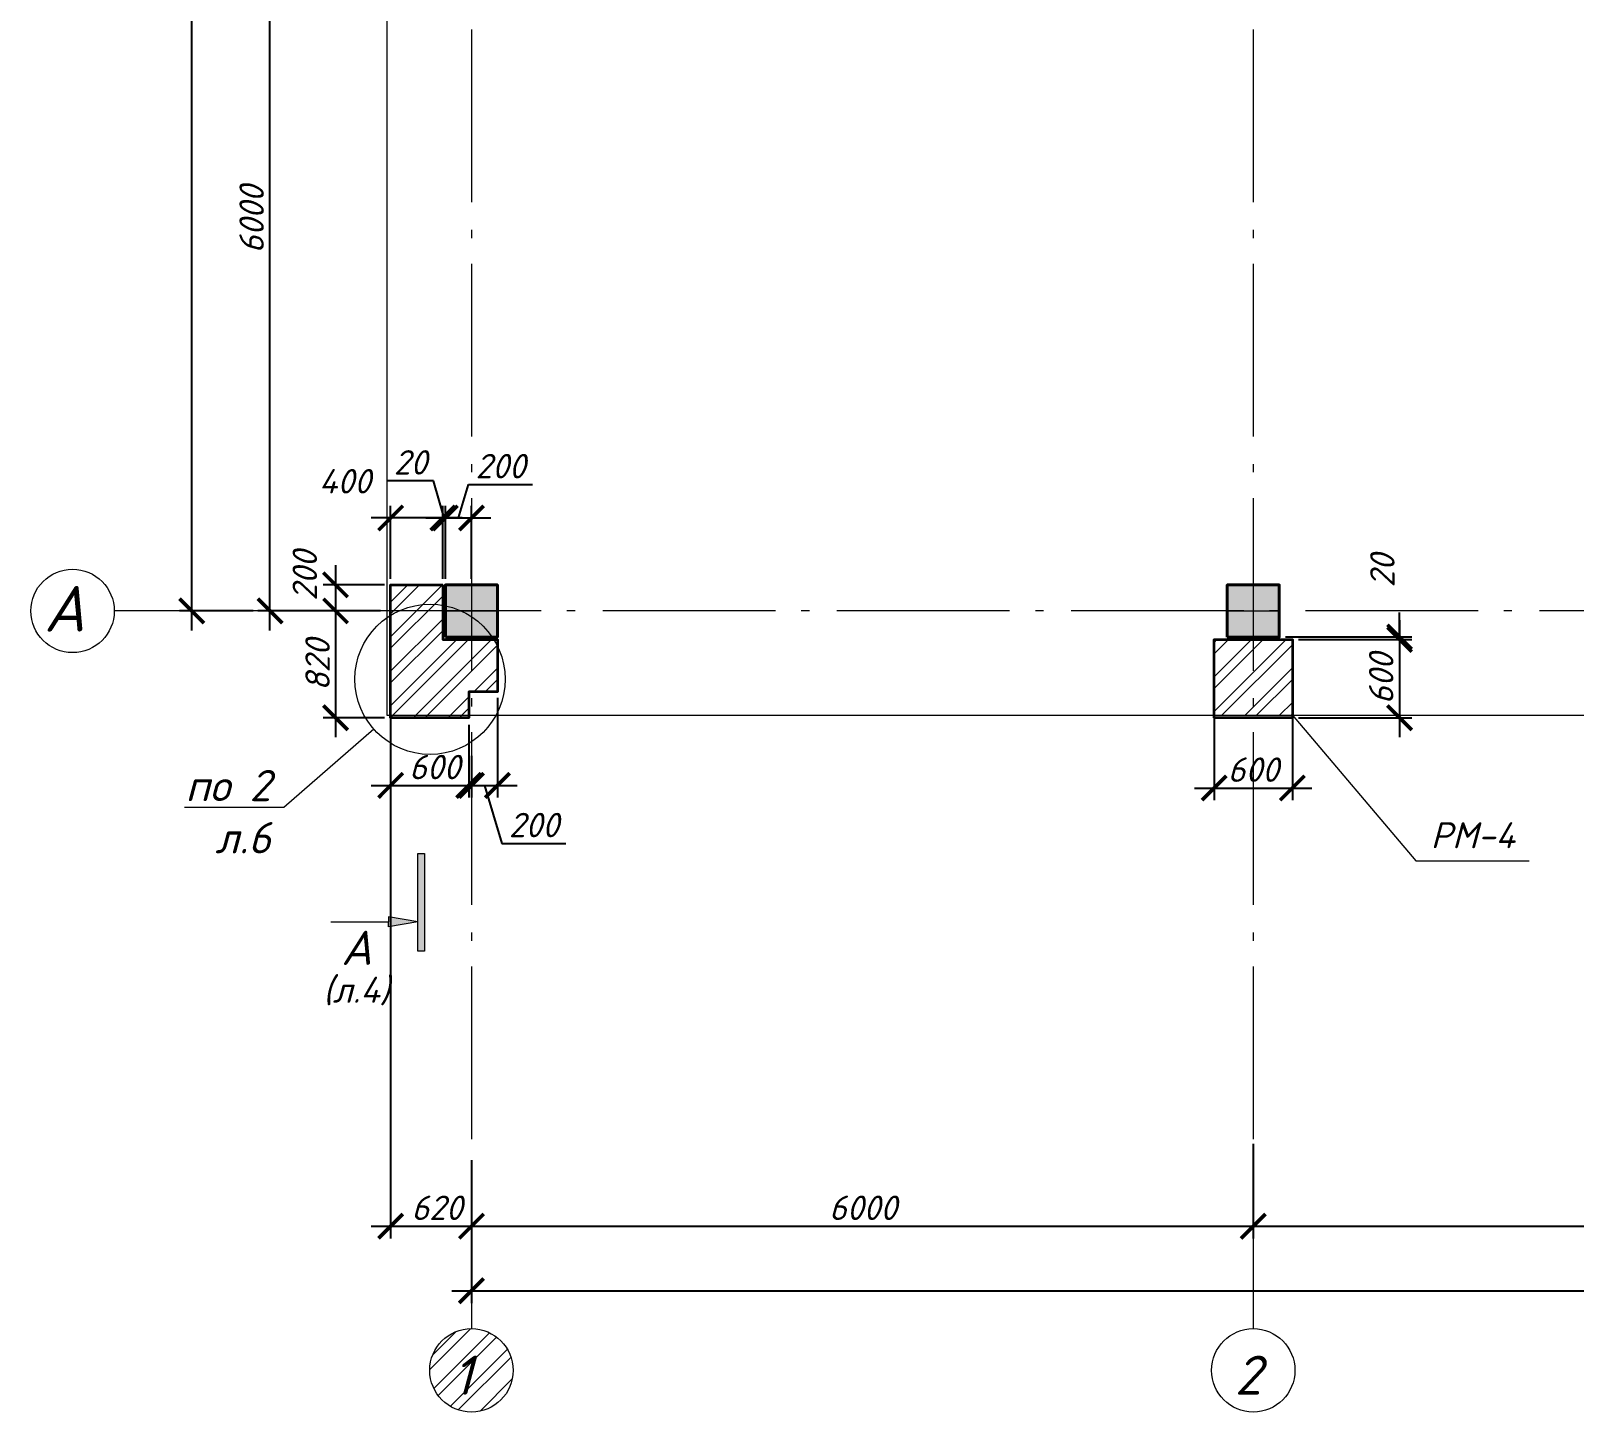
# Model space of a CAD drawing. Header units: millimetres. Extents: x -82276 to 69119, y 30132 to 86759.
# Drawn here: x -48652 to -36808, y 51308 to 61907 of the extents above; entities that cross this region are included whole.
import ezdxf
from ezdxf import colors
from ezdxf.entities.mleader import LeaderData, LeaderLine
from ezdxf.enums import TextEntityAlignment as Align
from ezdxf.math import Vec2, Vec3

# ---------------------------------------------------------------- set-up
doc = ezdxf.new("R2010")
doc.units = ezdxf.units.MM
doc.header["$MEASUREMENT"] = 0
doc.linetypes.add('Double Dashed', pattern=[1797.222233, 1325, -211.666656, 63.333344, -197.222233])
doc.layers.get('0').update_dxf_attribs({"lineweight": 5})
doc.layers.add('#Hatch', color=252, linetype='Continuous', lineweight=5, true_color=0x696969)
for name, color, linetype, lineweight in [('#Выноски', 150, 'Continuous', 15), ('#Оси', 7, 'Continuous', 5), ('#стены наруж', 12, 'Continuous', 35), ('k_ Рамка', 7, 'Continuous', 50), ('колонны_Ном._пера__94', 252, 'Continuous', 5), ('колонны_Ном._пера__99', 7, 'Continuous', 40), ('оси_Ном._пера__96', 7, 'Continuous', 5), ('оси_Ном._пера__97', 7, 'Continuous', 5), ('размеры', 7, 'Continuous', 5), ('текст_Ном._пера__1', 7, 'Continuous', 0), ('чертеж', 7, 'Continuous', 5)]:
    doc.layers.add(name, color=color, linetype=linetype, lineweight=lineweight)
doc.layers.add('колонны', color=7, linetype='Continuous')
doc.layers.add('оси', color=7, linetype='Continuous')
doc.styles.add('GOST 2.304', font='isocpeui.ttf')
doc.styles.get("Standard").update_dxf_attribs({"font": 'isocpeui.ttf'})
doc.styles.add('STEP PR', font='isocpeui.ttf')
doc.styles.add('СГЕНЕРИР_СТИЛЬ_2', font='gost_2_304-81_type.ttf')
doc.dimstyles.new('SPDS', dxfattribs={"dimscale": 50, "dimtxt": 2.5, "dimasz": 2.5, "dimexe": 1.25, "dimexo": 0.625, "dimtad": 1, "dimdec": 0, "dimrnd": 0.001, "dimtxsty": 'STEP PR', "dimblk": 'ARCHTICK', "dimcen": 2.5, "dimdle": 2, "dimclrd": 256, "dimclre": 256, "dimclrt": 7, "dimadec": 0, "dimazin": 2, "dimtfac": 0.75, "dimtdec": 0, "dimtmove": 1, "dimatfit": 3, "dimfxl": 1, "dimtolj": 1, "dimarcsym": 1})

# ---------------------------------------------------------------- blocks, each defined once
blk = doc.blocks.new('Стандартный маркер сетки')
at = {"layer": 'оси_Ном._пера__96', "linetype": 'Double Dashed'}
for p, q in [((900, 0), (0, 0)), ((900, 0), (17157, 0)), ((17157, 0), (18057, 0))]:
    blk.add_line(p, q, dxfattribs=at)
blk.add_point((17157, 0), dxfattribs=at)
blk.add_point((17157, 0), dxfattribs=at)
at = {"layer": 'оси_Ном._пера__97', "linetype": 'Continuous'}
blk.add_circle((18377, 0), 320, dxfattribs=at)
at = {"layer": 'оси_Ном._пера__96', "style": 'СГЕНЕРИР_СТИЛЬ_2'}
blk.add_attdef('AC_MarkerText_1', text='', height=350, rotation=90, dxfattribs=at).set_placement((18727, -87), align=Align.BOTTOM_LEFT)
blk = doc.blocks.new('_ArchTick')
at = {"color": 0, "linetype": 'ByBlock', "const_width": 0.15}
blk.add_lwpolyline([(-0.5, -0.5), (0.5, 0.5)], dxfattribs=at)
blk = doc.blocks.new('*D15')
at = {"layer": 'Defpoints', "color": 0, "transparency": 16777216}
for p in [(-45271, 53288), (22379, 52484), (22379, 52239)]:
    blk.add_point(p, dxfattribs=at)
at = {"layer": 'размеры', "lineweight": -2, "transparency": 16777216}
for p, q in [((-45271, 53241), (-45271, 52145)), ((22379, 52437), (22379, 52145)), ((-45421, 52239), (22529, 52239))]:
    blk.add_line(p, q, dxfattribs=at)
at = {"layer": 'размеры', "lineweight": -2, "transparency": 16777216, "xscale": 187.5, "yscale": 187.5, "zscale": 187.5, "rotation": 180}
blk.add_blockref('_ArchTick', (-45271, 52239), dxfattribs=at)
at = {"layer": 'размеры', "lineweight": -2, "transparency": 16777216, "xscale": 187.5, "yscale": 187.5, "zscale": 187.5}
blk.add_blockref('_ArchTick', (22379, 52239), dxfattribs=at)
at = {"layer": 'размеры', "color": 7, "transparency": 16777216, "insert": (-11925, 52381), "char_height": 187.5, "attachment_point": 5, "style": 'STEP PR'}
blk.add_mtext('\\A1;67650', dxfattribs=at)
blk = doc.blocks.new('*D16')
at = {"layer": 'Defpoints', "color": 0, "transparency": 16777216}
for p in [(-45891, 56836), (-45271, 53083), (-45271, 52735)]:
    blk.add_point(p, dxfattribs=at)
at = {"layer": 'размеры', "lineweight": -2, "transparency": 16777216}
for p, q in [((-45891, 56789), (-45891, 52641)), ((-45271, 53036), (-45271, 52641)), ((-46041, 52735), (-45121, 52735))]:
    blk.add_line(p, q, dxfattribs=at)
at = {"layer": 'размеры', "lineweight": -2, "transparency": 16777216, "xscale": 187.5, "yscale": 187.5, "zscale": 187.5, "rotation": 180}
blk.add_blockref('_ArchTick', (-45891, 52735), dxfattribs=at)
at = {"layer": 'размеры', "lineweight": -2, "transparency": 16777216, "xscale": 187.5, "yscale": 187.5, "zscale": 187.5}
blk.add_blockref('_ArchTick', (-45271, 52735), dxfattribs=at)
at = {"layer": 'размеры', "color": 7, "transparency": 16777216, "insert": (-45536, 52876), "char_height": 187.5, "attachment_point": 5, "style": 'STEP PR'}
blk.add_mtext('\\A1;620', dxfattribs=at)
blk = doc.blocks.new('*D17')
at = {"layer": 'Defpoints', "color": 0, "transparency": 16777216}
for p in [(-39271, 53413), (-45271, 53163), (-39271, 52735)]:
    blk.add_point(p, dxfattribs=at)
at = {"layer": 'размеры', "lineweight": -2, "transparency": 16777216}
for p, q in [((-39271, 53366), (-39271, 52641)), ((-45271, 53116), (-45271, 52641)), ((-45421, 52735), (-39121, 52735))]:
    blk.add_line(p, q, dxfattribs=at)
at = {"layer": 'размеры', "lineweight": -2, "transparency": 16777216, "xscale": 187.5, "yscale": 187.5, "zscale": 187.5, "rotation": 180}
blk.add_blockref('_ArchTick', (-45271, 52735), dxfattribs=at)
at = {"layer": 'размеры', "lineweight": -2, "transparency": 16777216, "xscale": 187.5, "yscale": 187.5, "zscale": 187.5}
blk.add_blockref('_ArchTick', (-39271, 52735), dxfattribs=at)
at = {"layer": 'размеры', "color": 7, "transparency": 16777216, "insert": (-42266, 52876), "char_height": 187.5, "attachment_point": 5, "style": 'STEP PR'}
blk.add_mtext('\\A1;6000', dxfattribs=at)
blk = doc.blocks.new('*D18')
at = {"layer": 'Defpoints', "color": 0, "transparency": 16777216}
for p in [(-39271, 53333), (-33271, 53272), (-33271, 52735)]:
    blk.add_point(p, dxfattribs=at)
at = {"layer": 'размеры', "lineweight": -2, "transparency": 16777216}
for p, q in [((-39271, 53286), (-39271, 52641)), ((-33271, 53225), (-33271, 52641)), ((-39421, 52735), (-33121, 52735))]:
    blk.add_line(p, q, dxfattribs=at)
at = {"layer": 'размеры', "lineweight": -2, "transparency": 16777216, "xscale": 187.5, "yscale": 187.5, "zscale": 187.5, "rotation": 180}
blk.add_blockref('_ArchTick', (-39271, 52735), dxfattribs=at)
at = {"layer": 'размеры', "lineweight": -2, "transparency": 16777216, "xscale": 187.5, "yscale": 187.5, "zscale": 187.5}
blk.add_blockref('_ArchTick', (-33271, 52735), dxfattribs=at)
at = {"layer": 'размеры', "color": 7, "transparency": 16777216, "insert": (-36271, 52876), "char_height": 187.5, "attachment_point": 5, "style": 'STEP PR'}
blk.add_mtext('\\A1;6000', dxfattribs=at)
blk = doc.blocks.new('*D34')
at = {"layer": 'Defpoints', "color": 0, "transparency": 16777216}
for p in [(-45891, 56636), (-45291, 56628), (-45291, 56117)]:
    blk.add_point(p, dxfattribs=at)
at = {"layer": 'размеры', "lineweight": -2, "transparency": 16777216}
for p, q in [((-45891, 56589), (-45891, 56024)), ((-45291, 56581), (-45291, 56024)), ((-46041, 56117), (-45141, 56117))]:
    blk.add_line(p, q, dxfattribs=at)
at = {"layer": 'размеры', "lineweight": -2, "transparency": 16777216, "xscale": 187.5, "yscale": 187.5, "zscale": 187.5, "rotation": 180}
blk.add_blockref('_ArchTick', (-45891, 56117), dxfattribs=at)
at = {"layer": 'размеры', "lineweight": -2, "transparency": 16777216, "xscale": 187.5, "yscale": 187.5, "zscale": 187.5}
blk.add_blockref('_ArchTick', (-45291, 56117), dxfattribs=at)
at = {"layer": 'размеры', "color": 7, "transparency": 16777216, "insert": (-45553, 56258), "char_height": 187.5, "attachment_point": 5, "style": 'STEP PR'}
blk.add_mtext('\\A1;600', dxfattribs=at)
blk = doc.blocks.new('*D35')
at = {"layer": 'Defpoints', "color": 0, "transparency": 16777216}
for p in [(-39571, 56766), (-38971, 56766), (-38971, 56097)]:
    blk.add_point(p, dxfattribs=at)
at = {"layer": 'размеры', "lineweight": -2, "transparency": 16777216}
for p, q in [((-39571, 56719), (-39571, 56004)), ((-38971, 56719), (-38971, 56004)), ((-39721, 56097), (-38821, 56097))]:
    blk.add_line(p, q, dxfattribs=at)
at = {"layer": 'размеры', "lineweight": -2, "transparency": 16777216, "xscale": 187.5, "yscale": 187.5, "zscale": 187.5, "rotation": 180}
blk.add_blockref('_ArchTick', (-39571, 56097), dxfattribs=at)
at = {"layer": 'размеры', "lineweight": -2, "transparency": 16777216, "xscale": 187.5, "yscale": 187.5, "zscale": 187.5}
blk.add_blockref('_ArchTick', (-38971, 56097), dxfattribs=at)
at = {"layer": 'размеры', "color": 7, "transparency": 16777216, "insert": (-39271, 56238), "char_height": 187.5, "attachment_point": 5, "style": 'STEP PR'}
blk.add_mtext('\\A1;600', dxfattribs=at)
blk = doc.blocks.new('*D44')
at = {"layer": 'Defpoints', "color": 0, "transparency": 16777216}
for p in [(-39071, 57256), (-38807, 57236), (-38148, 57256)]:
    blk.add_point(p, dxfattribs=at)
at = {"layer": 'размеры', "lineweight": -2, "transparency": 16777216}
for p, q in [((-38148, 57256), (-38148, 57443)), ((-39024, 57256), (-38054, 57256)), ((-38760, 57236), (-38054, 57236)), ((-38148, 57236), (-38148, 57256)), ((-38148, 57236), (-38148, 57048))]:
    blk.add_line(p, q, dxfattribs=at)
at = {"layer": 'размеры', "lineweight": -2, "transparency": 16777216, "xscale": 187.5, "yscale": 187.5, "zscale": 187.5}
for p, rotation in [((-38148, 57256), 270), ((-38148, 57236), 90)]:
    blk.add_blockref('_ArchTick', p, dxfattribs=dict(at, rotation=rotation))
at = {"layer": 'размеры', "color": 7, "transparency": 16777216, "insert": (-38280, 57764), "char_height": 187.5, "attachment_point": 5, "rotation": 90, "style": 'STEP PR'}
blk.add_mtext('\\A1;20', dxfattribs=at)
blk = doc.blocks.new('*D48')
at = {"layer": 'Defpoints', "color": 0, "transparency": 16777216}
for p in [(-47417, 71856), (-47005, 71856), (-46900, 57456)]:
    blk.add_point(p, dxfattribs=at)
at = {"layer": 'размеры', "lineweight": -2, "transparency": 16777216}
for p, q in [((-47417, 57306), (-47417, 72006)), ((-47052, 71856), (-47511, 71856)), ((-46947, 57456), (-47511, 57456))]:
    blk.add_line(p, q, dxfattribs=at)
at = {"layer": 'размеры', "lineweight": -2, "transparency": 16777216, "xscale": 187.5, "yscale": 187.5, "zscale": 187.5}
for p, rotation in [((-47417, 71856), 90), ((-47417, 57456), 270)]:
    blk.add_blockref('_ArchTick', p, dxfattribs=dict(at, rotation=rotation))
at = {"layer": 'размеры', "color": 7, "transparency": 16777216, "insert": (-47558, 64656), "char_height": 187.5, "attachment_point": 5, "rotation": 90, "style": 'STEP PR'}
blk.add_mtext('\\A1;14400', dxfattribs=at)
blk = doc.blocks.new('*D49')
at = {"layer": 'Defpoints', "color": 0, "transparency": 16777216}
for p in [(-46817, 63456), (-45471, 63456), (-46345, 57456)]:
    blk.add_point(p, dxfattribs=at)
at = {"layer": 'размеры', "lineweight": -2, "transparency": 16777216}
for p, q in [((-46817, 57306), (-46817, 63606)), ((-45518, 63456), (-46911, 63456)), ((-46392, 57456), (-46911, 57456))]:
    blk.add_line(p, q, dxfattribs=at)
at = {"layer": 'размеры', "lineweight": -2, "transparency": 16777216, "xscale": 187.5, "yscale": 187.5, "zscale": 187.5}
for p, rotation in [((-46817, 63456), 90), ((-46817, 57456), 270)]:
    blk.add_blockref('_ArchTick', p, dxfattribs=dict(at, rotation=rotation))
at = {"layer": 'размеры', "color": 7, "transparency": 16777216, "insert": (-46958, 60460), "char_height": 187.5, "attachment_point": 5, "rotation": 90, "style": 'STEP PR'}
blk.add_mtext('\\A1;6000', dxfattribs=at)
blk = doc.blocks.new('Колонна_15_1', base_point=(22379, 71856))
at = {"layer": 'колонны_Ном._пера__94', "linetype": 'Continuous'}
blk.add_hatch(color=256, dxfattribs=at).paths.add_polyline_path([(22179, 71647), (22579, 71647), (22579, 72047), (22179, 72047)])
at = {"layer": 'колонны_Ном._пера__94', "color": 253, "lineweight": 5, "true_color": 0xa3a3a3}
for points in [[(22379, 72047), (22379, 71647)], [(22179, 71847), (22579, 71847)]]:
    blk.add_lwpolyline(points, dxfattribs=at)
at = {"layer": 'колонны_Ном._пера__99', "linetype": 'Continuous', "flags": 128}
blk.add_lwpolyline([(22179, 71647), (22579, 71647), (22579, 72047), (22179, 72047)], close=True, dxfattribs=at)
blk = doc.blocks.new('*D63')
at = {"layer": 'Defpoints', "color": 0, "transparency": 16777216}
for p in [(-45071, 56836), (-45271, 56392), (-45071, 56117)]:
    blk.add_point(p, dxfattribs=at)
at = {"layer": 'размеры', "lineweight": -2, "transparency": 16777216}
for p, q in [((-45071, 56789), (-45071, 56024)), ((-45271, 56345), (-45271, 56024)), ((-45421, 56117), (-44921, 56117)), ((-45171, 56117), (-45038, 55672)), ((-45038, 55672), (-44546, 55672))]:
    blk.add_line(p, q, dxfattribs=at)
at = {"layer": 'размеры', "lineweight": -2, "transparency": 16777216, "xscale": 187.5, "yscale": 187.5, "zscale": 187.5, "rotation": 180}
blk.add_blockref('_ArchTick', (-45271, 56117), dxfattribs=at)
at = {"layer": 'размеры', "lineweight": -2, "transparency": 16777216, "xscale": 187.5, "yscale": 187.5, "zscale": 187.5}
blk.add_blockref('_ArchTick', (-45071, 56117), dxfattribs=at)
at = {"layer": 'размеры', "color": 7, "transparency": 16777216, "insert": (-44792, 55813), "char_height": 187.5, "attachment_point": 5, "style": 'STEP PR'}
blk.add_mtext('\\A1;200', dxfattribs=at)
blk = doc.blocks.new('*D66')
at = {"layer": 'Defpoints', "color": 0, "transparency": 16777216}
for p in [(-38971, 57236), (-38971, 56636), (-38148, 56636)]:
    blk.add_point(p, dxfattribs=at)
at = {"layer": 'размеры', "lineweight": -2, "transparency": 16777216}
for p, q in [((-38148, 57386), (-38148, 56486)), ((-38924, 57236), (-38054, 57236)), ((-38924, 56636), (-38054, 56636))]:
    blk.add_line(p, q, dxfattribs=at)
at = {"layer": 'размеры', "lineweight": -2, "transparency": 16777216, "xscale": 187.5, "yscale": 187.5, "zscale": 187.5}
for p, rotation in [((-38148, 57236), 90), ((-38148, 56636), 270)]:
    blk.add_blockref('_ArchTick', p, dxfattribs=dict(at, rotation=rotation))
at = {"layer": 'размеры', "color": 7, "transparency": 16777216, "insert": (-38289, 56936), "char_height": 187.5, "attachment_point": 5, "rotation": 90, "style": 'STEP PR'}
blk.add_mtext('\\A1;600', dxfattribs=at)
blk = doc.blocks.new('*D88')
at = {"layer": 'Defpoints', "color": 0, "transparency": 16777216}
for p in [(-45891, 57656), (-46314, 57456), (-45921, 57456)]:
    blk.add_point(p, dxfattribs=at)
at = {"layer": 'размеры', "lineweight": -2, "transparency": 16777216}
for p, q in [((-46314, 57806), (-46314, 57306)), ((-45938, 57656), (-46408, 57656)), ((-45968, 57456), (-46408, 57456))]:
    blk.add_line(p, q, dxfattribs=at)
at = {"layer": 'размеры', "lineweight": -2, "transparency": 16777216, "xscale": 187.5, "yscale": 187.5, "zscale": 187.5}
for p, rotation in [((-46314, 57656), 90), ((-46314, 57456), 270)]:
    blk.add_blockref('_ArchTick', p, dxfattribs=dict(at, rotation=rotation))
at = {"layer": 'размеры', "color": 7, "transparency": 16777216, "insert": (-46550, 57726), "char_height": 187.5, "attachment_point": 5, "rotation": 90, "style": 'STEP PR'}
blk.add_mtext('\\A1;200', dxfattribs=at)
blk = doc.blocks.new('*D89')
at = {"layer": 'Defpoints', "color": 0, "transparency": 16777216}
for p in [(-46056, 57456), (-46314, 56636), (-45891, 56636)]:
    blk.add_point(p, dxfattribs=at)
at = {"layer": 'размеры', "lineweight": -2, "transparency": 16777216}
for p, q in [((-46314, 57606), (-46314, 56486)), ((-46103, 57456), (-46408, 57456)), ((-45938, 56636), (-46408, 56636))]:
    blk.add_line(p, q, dxfattribs=at)
at = {"layer": 'размеры', "lineweight": -2, "transparency": 16777216, "xscale": 187.5, "yscale": 187.5, "zscale": 187.5}
for p, rotation in [((-46314, 57456), 90), ((-46314, 56636), 270)]:
    blk.add_blockref('_ArchTick', p, dxfattribs=dict(at, rotation=rotation))
at = {"layer": 'размеры', "color": 7, "transparency": 16777216, "insert": (-46452, 57041), "char_height": 187.5, "attachment_point": 5, "rotation": 90, "style": 'STEP PR'}
blk.add_mtext('\\A1;820', dxfattribs=at)
blk = doc.blocks.new('*D136')
at = {"layer": 'Defpoints', "color": 0, "transparency": 16777216}
for p in [(-45491, 58169), (-45491, 57656), (-45471, 57656)]:
    blk.add_point(p, dxfattribs=at)
at = {"layer": 'размеры', "lineweight": -2, "transparency": 16777216}
for p, q in [((-45561, 58455), (-45917, 58455)), ((-45481, 58169), (-45561, 58455)), ((-45491, 58169), (-45679, 58169)), ((-45491, 57703), (-45491, 58263)), ((-45471, 58169), (-45491, 58169)), ((-45471, 58169), (-45491, 58169)), ((-45471, 57703), (-45471, 58263)), ((-45471, 58169), (-45284, 58169))]:
    blk.add_line(p, q, dxfattribs=at)
at = {"layer": 'размеры', "lineweight": -2, "transparency": 16777216, "xscale": 187.5, "yscale": 187.5, "zscale": 187.5}
blk.add_blockref('_ArchTick', (-45491, 58169), dxfattribs=at)
at = {"layer": 'размеры', "lineweight": -2, "transparency": 16777216, "xscale": 187.5, "yscale": 187.5, "zscale": 187.5, "rotation": 180}
blk.add_blockref('_ArchTick', (-45471, 58169), dxfattribs=at)
at = {"layer": 'размеры', "color": 7, "transparency": 16777216, "insert": (-45739, 58596), "char_height": 187.5, "attachment_point": 5, "style": 'STEP PR'}
blk.add_mtext('\\A1;20', dxfattribs=at)
blk = doc.blocks.new('*D137')
at = {"layer": 'Defpoints', "color": 0, "transparency": 16777216}
for p in [(-45891, 58169), (-45891, 57656), (-45491, 57656)]:
    blk.add_point(p, dxfattribs=at)
at = {"layer": 'размеры', "lineweight": -2, "transparency": 16777216}
for p, q in [((-45341, 58169), (-46041, 58169)), ((-45891, 57703), (-45891, 58263)), ((-45491, 57703), (-45491, 58263))]:
    blk.add_line(p, q, dxfattribs=at)
at = {"layer": 'размеры', "lineweight": -2, "transparency": 16777216, "xscale": 187.5, "yscale": 187.5, "zscale": 187.5, "rotation": 180}
blk.add_blockref('_ArchTick', (-45891, 58169), dxfattribs=at)
at = {"layer": 'размеры', "lineweight": -2, "transparency": 16777216, "xscale": 187.5, "yscale": 187.5, "zscale": 187.5}
blk.add_blockref('_ArchTick', (-45491, 58169), dxfattribs=at)
at = {"layer": 'размеры', "color": 7, "transparency": 16777216, "insert": (-46242, 58451), "char_height": 187.5, "attachment_point": 5, "style": 'STEP PR'}
blk.add_mtext('\\A1;400', dxfattribs=at)
blk = doc.blocks.new('*D138')
at = {"layer": 'Defpoints', "color": 0, "transparency": 16777216}
for p in [(-45271, 58169), (-45471, 57656), (-45271, 57656)]:
    blk.add_point(p, dxfattribs=at)
at = {"layer": 'размеры', "lineweight": -2, "transparency": 16777216}
for p, q in [((-45371, 58169), (-45294, 58427)), ((-45294, 58427), (-44802, 58427)), ((-45621, 58169), (-45121, 58169)), ((-45471, 57703), (-45471, 58263)), ((-45271, 57703), (-45271, 58263))]:
    blk.add_line(p, q, dxfattribs=at)
at = {"layer": 'размеры', "lineweight": -2, "transparency": 16777216, "xscale": 187.5, "yscale": 187.5, "zscale": 187.5, "rotation": 180}
blk.add_blockref('_ArchTick', (-45471, 58169), dxfattribs=at)
at = {"layer": 'размеры', "lineweight": -2, "transparency": 16777216, "xscale": 187.5, "yscale": 187.5, "zscale": 187.5}
blk.add_blockref('_ArchTick', (-45271, 58169), dxfattribs=at)
at = {"layer": 'размеры', "color": 7, "transparency": 16777216, "insert": (-45048, 58567), "char_height": 187.5, "attachment_point": 5, "style": 'STEP PR'}
blk.add_mtext('\\A1;200', dxfattribs=at)
blk = doc.blocks.new('_None')
blk = doc.blocks.new('*U368')
at = {"linetype": 'ByBlock', "ltscale": 100}
h = blk.add_hatch(color=256, dxfattribs=at)
h.dxf.hatch_style = 1
h.paths.add_polyline_path([(-35, -1000), (35, -1000), (35, 0), (-35, 0)])
h = blk.add_hatch(color=256, dxfattribs=at)
h.dxf.hatch_style = 1
h.paths.add_polyline_path([(-335, -750), (-335, -700), (-335, -650), (-35, -700)])
for p, q in [((-35, -1000), (-35, 0)), ((-35, 0), (35, 0)), ((35, 0), (35, -1000)), ((-35, -700), (-335, -650)), ((-335, -650), (-335, -700)), ((-335, -750), (-335, -700)), ((-35, -700), (-335, -750)), ((35, -1000), (-35, -1000))]:
    blk.add_line(p, q, dxfattribs=at)
at = {"linetype": 'ByBlock', "ltscale": 100, "extrusion": (0, -1, 0), "elevation": 700}
blk.add_lwpolyline([(-925, 0), (-335, 0)], dxfattribs=at)
at = {"ltscale": 100, "style": 'STEP PR'}
blk.add_attdef('Nv', text='', height=350, dxfattribs=at).set_placement((-503, -1140), align=Align.RIGHT)

msp = doc.modelspace()

# ---------------------------------------------------------------- hatches: boundary and pattern name
at = {"layer": '#Hatch'}
h = msp.add_hatch(dxfattribs=at)
h.set_pattern_fill('ANSI32', color=256, scale=500)
h.paths.add_polyline_path([(-45271, 69875.7), (-45271, 69675.7), (-42411, 69675.7), (-42411, 69875.7)])
edge = h.paths.add_edge_path()
edge.add_ellipse((-45271, 51628.1), major_axis=(-226.3, 226.3), ratio=1, start_angle=315, end_angle=495)
edge.add_ellipse((-45271, 51628.1), major_axis=(-226.3, 226.3), ratio=1, start_angle=135, end_angle=315)
h = msp.add_hatch(dxfattribs=at)
h.set_pattern_fill('ANSI32', color=256, scale=500)
h.paths.add_polyline_path([(-45291, 56835.7), (-45071.3, 56835.7), (-45071.3, 57235.7), (-45271, 57235.7)])
h.paths.add_polyline_path([(-45491.3, 57235.7), (-45491.3, 57455.7), (-45891.3, 57455.7), (-45891.3, 56835.7), (-45891.3, 56635.7), (-45291, 56635.7), (-45291, 56835.7), (-45271, 57235.7)])
h.paths.add_polyline_path([(-45491.3, 57455.7), (-45491.3, 57655.7), (-45891.3, 57655.7), (-45891.3, 57455.7)])
h = msp.add_hatch(dxfattribs=at)
h.set_pattern_fill('ANSI32', color=256, scale=500)
h.paths.add_polyline_path([(-38971, 57235.7), (-39271, 57235.7), (-39271, 56655.7), (-38971, 56655.7), (-38971, 56835.7)])
h.paths.add_polyline_path([(-39271, 57235.7), (-39571, 57235.7), (-39571, 56655.7), (-39271, 56655.7)])

# ---------------------------------------------------------------- linework, layer by layer
at = {"layer": '#Выноски'}
msp.add_circle((-45589, 56931.4), 576.4, dxfattribs=at)
at = {"layer": '#стены наруж'}
for points in [[(-45491.3, 57655.7), (-45491.3, 57235.7), (-45071.3, 57235.7), (-45071.3, 56835.7), (-45291, 56835.7), (-45291, 56635.7), (-45891.3, 56635.7), (-45891.3, 56835.7), (-45891.3, 57655.7), (-45491.3, 57655.7)], [(-39571, 56635.7), (-39571, 57235.7), (-38971, 57235.7), (-38971, 56835.7), (-38971, 56835.7), (-38971, 56835.7), (-38971, 56635.7), (-39571, 56635.7)]]:
    msp.add_lwpolyline(points, dxfattribs=at)
at = {"color": 210}
msp.add_lwpolyline([(-38973.4, 56658.4), (-38022.5, 55539.3), (-37152.6, 55539.3)], dxfattribs=at)
at = {"layer": 'оси_Ном._пера__96', "linetype": 'Double Dashed'}
for p, q in [((-47112.2, 57455.7), (-48012.2, 57455.7)), ((25356.7, 57455.7), (-47112.2, 57455.7))]:
    msp.add_line(p, q, dxfattribs=at)
msp.add_point((-47112.2, 57455.7), dxfattribs=at)
msp.add_point((-47112.2, 57455.7), dxfattribs=at)
at = {"layer": 'оси_Ном._пера__97', "linetype": 'Continuous'}
msp.add_ellipse((-48332.2, 57455.7), major_axis=(-226.3, 226.3), ratio=1, start_param=0.7853982, end_param=7.0685835, dxfattribs=at)
at = {"layer": 'чертеж', "color": 5, "lineweight": 0}
msp.add_lwpolyline([(-14971, 69500.1), (-14971, 72505.7), (-21925.7, 72505.7), (-21925.7, 69892.9), (-45919.8, 69892.9), (-45921, 56655.7), (-14971, 56655.7), (-14971, 69500.1)], dxfattribs=at)

# ---------------------------------------------------------------- block references
at = {"layer": '#Выноски', "xscale": 0.75, "yscale": 0.75, "zscale": 0.75}
msp.add_blockref('*U368', (-45657.1, 55595), dxfattribs=at).add_auto_attribs({'Nv': 'A'})
at = {"layer": 'колонны'}
for p in [(-45271.3, 57464.6), (-39271, 57464.6)]:
    msp.add_blockref('Колонна_15_1', p, dxfattribs=at)
at = {"layer": 'оси', "color": 251, "lineweight": 5}
ref = msp.add_blockref('Стандартный маркер сетки', (-45271, 70005.5), dxfattribs=dict(at, zscale=1000, rotation=270))
ref.add_attrib('AC_MarkerText_1', '1', dxfattribs={"color": 7, "linetype": 'Continuous', "lineweight": 13, "height": 300, "rotation": 360}).set_placement((-45413, 51351.5), align=Align.BOTTOM_LEFT)
ref = msp.add_blockref('Стандартный маркер сетки', (-39271, 70005.5), dxfattribs=dict(at, zscale=1000, rotation=270))
ref.add_attrib('AC_MarkerText_1', '2', dxfattribs={"color": 7, "linetype": 'Continuous', "lineweight": 13, "height": 300, "rotation": 360}).set_placement((-39413, 51351.5), align=Align.BOTTOM_LEFT)

# ---------------------------------------------------------------- texts
at = {"layer": '#Оси', "linetype": 'Continuous', "ltscale": 100, "style": 'GOST 2.304'}
msp.add_text('А', height=350, dxfattribs=at).set_placement((-48394.7, 57472.7), align=Align.MIDDLE_CENTER)
at = {"layer": 'k_ Рамка', "color": 7, "style": 'STEP PR'}
msp.add_text('РМ-4', height=200, dxfattribs=at).set_placement((-37910.2, 55634.7))
at = {"layer": 'текст_Ном._пера__1', "linetype": 'Continuous', "insert": (-46410.6, 54429.3), "char_height": 200, "attachment_point": 7, "style": 'STEP PR'}
msp.add_mtext('\\A1;(л.4)', dxfattribs=at)

# ---------------------------------------------------------------- dimensions: what is measured, and where the dimension line sits
at = {"layer": 'размеры'}
for base, p1, p2, override, picture, middle in [((-47417, 71855.7), (-46900.4, 57455.7), (-47005.4, 71855.7), {"dimscale": 75, "dimtxsty": 'STEP PR'}, '*D48', (-47417, 64655.7)), ((-46817, 63455.7), (-46345.2, 57455.7), (-45471.3, 63455.7), {"dimscale": 75, "dimtxsty": 'STEP PR'}, '*D49', (-46817, 60460.4)), ((-46314.2, 57455.7), (-45891.3, 57655.7), (-45921, 57455.7), {"dimscale": 75, "dimtxsty": 'STEP PR'}, '*D88', (-46409, 57725.7)), ((-38148.2, 57255.7), (-38807, 57235.7), (-39071, 57255.7), {"dimscale": 75, "dimtxsty": 'STEP PR'}, '*D44', (-38139.1, 57764.4)), ((-46314.2, 56635.7), (-46056.1, 57455.7), (-45891.3, 56635.7), {"dimscale": 75}, '*D89', (-46311.7, 57041.4)), ((-38148.2, 56635.7), (-38971, 57235.7), (-38971, 56635.7), {"dimscale": 75, "dimtxsty": 'STEP PR'}, '*D66', (-38148.2, 56935.7))]:
    dim = msp.add_linear_dim(base=base, p1=p1, p2=p2, angle=90, dimstyle='SPDS', override=override, dxfattribs=at)
    dim.commit()
    dim.dimension.update_dxf_attribs({"geometry": picture, "text_midpoint": middle, "dimtype": 160})
for base, p1, p2, override, picture, middle in [((-45491.3, 58168.9), (-45471.3, 57655.7), (-45491.3, 57655.7), {"dimscale": 75, "dimtxsty": 'STEP PR'}, '*D136', (-45608, 58454.9)), ((-45891.3, 58168.9), (-45491.3, 57655.7), (-45891.3, 57655.7), {"dimscale": 75, "dimtxsty": 'STEP PR'}, '*D137', (-46242.3, 58310.1)), ((-45271, 52735.2), (-45891.3, 56835.7), (-45271, 53082.9), {"dimscale": 75, "dimtxsty": 'STEP PR'}, '*D16', (-45536.1, 52735.2)), ((-38971, 56097.3), (-39571, 56765.7), (-38971, 56765.7), {"dimscale": 75, "dimtxsty": 'STEP PR'}, '*D35', (-39271, 56097.3)), ((-45291, 56117.3), (-45891.3, 56635.7), (-45291, 56628.2), {"dimscale": 75, "dimtxsty": 'STEP PR'}, '*D34', (-45552.7, 56117.3)), ((-39271, 52735.2), (-45271, 53162.9), (-39271, 53413.2), {"dimscale": 75, "dimtxsty": 'STEP PR'}, '*D17', (-42266.3, 52735.2)), ((-33271, 52735.2), (-39271, 53333.2), (-33271, 53271.7), {"dimscale": 75, "dimtxsty": 'STEP PR'}, '*D18', (-36271, 52735.2)), ((22379, 52239.2), (-45271, 53288), (22379, 52483.7), {"dimscale": 75}, '*D15', (-11924.9, 52239.2))]:
    dim = msp.add_linear_dim(base=base, p1=p1, p2=p2, dimstyle='SPDS', override=override, dxfattribs=at)
    dim.commit()
    dim.dimension.update_dxf_attribs({"geometry": picture, "text_midpoint": middle, "dimtype": 160})
for base, p1, p2, picture, middle in [((-45271.3, 58168.9), (-45471.3, 57655.7), (-45271.3, 57655.7), '*D138', (-45247.1, 58567.3)), ((-45071.3, 56117.3), (-45271, 56391.6), (-45071.3, 56835.7), '*D63', (-44990.7, 55812.7))]:
    dim = msp.add_linear_dim(base=base, p1=p1, p2=p2, dimstyle='SPDS', override={"dimscale": 75, "dimtxsty": 'STEP PR'}, dxfattribs=at)
    dim.commit()
    dim.dimension.update_dxf_attribs({"geometry": picture, "text_midpoint": middle})

# ---------------------------------------------------------------- leaders
at = {"layer": '#Выноски'}
ml = msp.add_multileader_mtext('Standard', dxfattribs=at)
ml.set_content('\\A1;по 2\\Pл.6', color=256, style='STEP PR')
ml.set_leader_properties(color=256, linetype='ByLayer', lineweight=-1)
ml.set_arrow_properties(name='NONE')
ml.build(insert=Vec2(0, 0))
ml.multileader.update_dxf_attribs({"text_left_attachment_type": 6, "text_right_attachment_type": 6, "dogleg_length": 0, "arrow_head_size": 240})
ctx = ml.context
ctx.base_point, ctx.char_height, ctx.arrow_head_size, ctx.landing_gap_size, ctx.plane_origin = Vec3(-47578.3, 55948.1), 240, 240, 100, Vec3(-41383.1, 42429.9)
ctx.left_attachment, ctx.right_attachment, ctx.text_align_type = 6, 6, 2
notes = []
notes.append((ctx, [(1, (1, 1, 0), (-46710.6, 55948.1), (-1, 0), 0, [(0, [(-46020.1, 56548.8)], 0, [])])]))
ctx.mtext.insert, ctx.mtext.rotation, ctx.mtext.alignment, ctx.mtext.flow_direction = Vec3(-46810.6, 56236.1), 6.2831853, 3, 5
for ctx, leaders in notes:
    for number, flags, end, landing, length, lines in leaders:
        leader = LeaderData()
        leader.index, (leader.has_last_leader_line, leader.has_dogleg_vector, leader.attachment_direction) = number, flags
        leader.last_leader_point, leader.dogleg_vector, leader.dogleg_length = Vec3(end), Vec3(landing), length
        for number, points, colour, breaks in lines:
            line = LeaderLine()
            line.index, line.vertices, line.color, line.breaks = number, Vec3.list(points), colors.encode_raw_color(colour), breaks
            leader.lines.append(line)
        ctx.leaders.append(leader)

doc.saveas('drawing.dxf')
